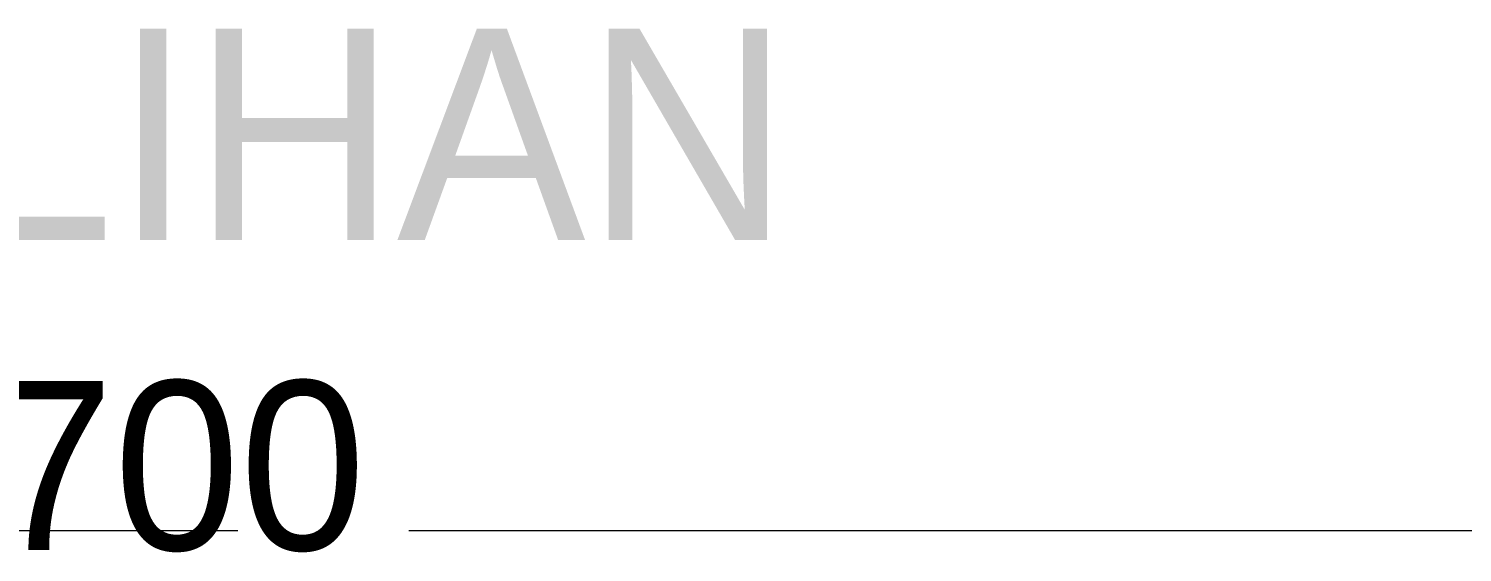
# Model space of a CAD drawing. Header units: millimetres. Extents: x -280308 to 6402717, y -14 to 2073074.
# Drawn here: x -20680 to -18416, y 410789 to 411617 of the extents above; entities that cross this region are included whole.
import ezdxf
from ezdxf.enums import TextEntityAlignment as Align

# ---------------------------------------------------------------- set-up
doc = ezdxf.new("R2010")
doc.units = ezdxf.units.MM
doc.linetypes.add('ACAD_ISO08W100', pattern=[36, 24, -3, 6, -3])
doc.layers.get('0').update_dxf_attribs({"lineweight": 0})
doc.layers.add('A-ANNOTATION', color=144, linetype='Continuous', lineweight=0)
doc.layers.add('A-TEXT', color=254, linetype='Continuous')
doc.styles.add('Annotative', font='arial.ttf', dxfattribs={"height": 1.25})
doc.styles.get("Standard").update_dxf_attribs({"font": 'arial.ttf'})

# ---------------------------------------------------------------- blocks, each defined once
blk = doc.blocks.new('*U539')
at = {"layer": 'A-ANNOTATION', "linetype": 'ACAD_ISO08W100', "ltscale": 0.25}
blk.add_lwpolyline([(0, -7.6411), (0, -228.3482)], dxfattribs=at)
at = {"layer": 'A-TEXT'}
blk.add_attdef('N', text='', height=0.9, dxfattribs=at).set_placement((0, 2.75), align=Align.MIDDLE_CENTER)
blk = doc.blocks.new('A$Cf37525da')
at = {"color": 124, "xscale": -360.0000000000001, "yscale": 360.0000000000001, "zscale": 360.0000000000001, "rotation": 270}
blk.add_blockref('*U539', (4643.8, -13700), dxfattribs=at)
blk = doc.blocks.new('2')
at = {"ltscale": 0.25}
blk.add_blockref('A$Cf37525da', (22307.9, 424523.3), dxfattribs=at)
at = {"layer": 'A-TEXT', "ltscale": 0.25, "insert": (-23732.6, 411617.2), "char_height": 267.3, "attachment_point": 1, "style": 'Annotative'}
blk.add_mtext_dynamic_manual_height_columns('\\pxqc;{\\fCentury Gothic|b0|i0|c0|p34;\\H1.25x;R. PEMULIHAN\\P\\H0.8x;FFL +3.700}', width=5332.382, gutter_width=1670.6, heights=[0], dxfattribs=at)

msp = doc.modelspace()

# ---------------------------------------------------------------- block references
msp.add_blockref('2', (0, 0))

doc.saveas('drawing.dxf')
